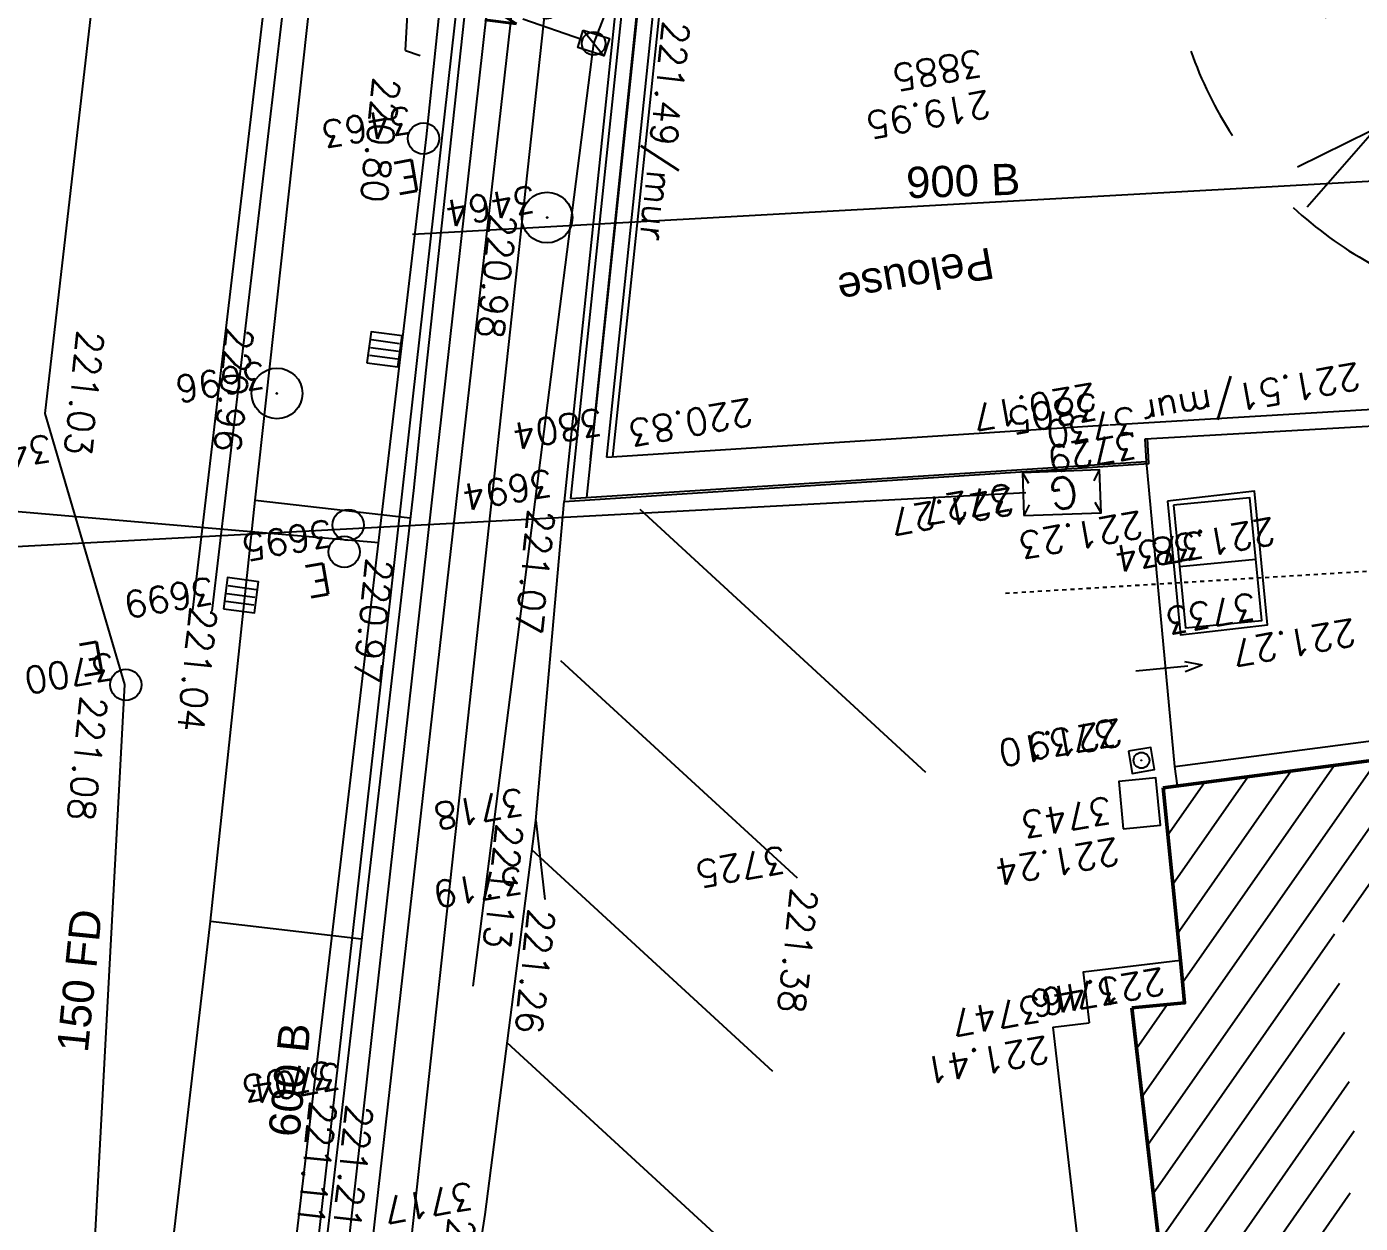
# Model space of a CAD drawing. Extents: x 0 to 613264, y -387505 to 675.
# Drawn here: x 365708 to 382792, y -343160 to -327828 of the extents above; entities that cross this region are included whole.
import ezdxf
from ezdxf.enums import TextEntityAlignment as Align
from ezdxf.lldxf.tags import DXFTag

# ---------------------------------------------------------------- set-up
doc = ezdxf.new("R2010")
doc.units = 0
doc.linetypes.add('STYLE_01', pattern=[0.41664, 0.20828, -0.20836])
for name, color, linetype in [('AEP_SSL', 252, 'Continuous'), ('DWG_280-140115-P - ALTEA-CANA', 252, 'Continuous'), ('EDF_SSL', 252, 'Texte-Electricite'), ('Fond topo - AFF', 252, 'Continuous'), ('Fond topo - ASS', 252, 'Continuous'), ('Fond topo - BAT_ANN', 252, 'Continuous'), ('Fond topo - BAT_HAC', 252, 'Continuous'), ('Fond topo - CLO_MUR', 252, 'Continuous'), ('Fond topo - EAU', 252, 'Continuous'), ('Fond topo - EAU_TXT', 252, 'Continuous'), ('Fond topo - EDF', 252, 'Continuous'), ('Fond topo - GAZ', 252, 'Continuous'), ('Fond topo - GAZ_TXT', 252, 'Continuous'), ('Fond topo - SIH', 252, 'Continuous'), ('Fond topo - SOL', 252, 'Continuous'), ('Fond topo - VEG', 252, 'Continuous'), ('Fond topo - VEG_TXT', 252, 'Continuous'), ('Fond topo - Z_500', 252, 'Continuous'), ('GAZ_SSL', 252, 'Texte-GAZ'), ('prlm-VRD', 2, 'Continuous'), ('SA - clôture', 252, 'DIVISE2'), ('TELECOM_SSL', 252, 'Texte-Telecom')]:
    doc.layers.add(name, color=color, linetype=linetype)
for name, color, linetype, lineweight in [('Fond topo - BAT', 252, 'Continuous', 50), ('Fond topo - P', 252, 'Continuous', 50), ('Fond topo - VOI', 252, 'Continuous', 25)]:
    doc.layers.add(name, color=color, linetype=linetype, lineweight=lineweight)
for name, color, linetype, plot in [('Fond topo - N', 252, 'Continuous', False), ('Fond topo - NCACHE', 252, 'Continuous', False), ('Fond topo - ZCACHE', 252, 'Continuous', False)]:
    doc.layers.add(name, color=color, linetype=linetype, plot=plot)
doc.styles.add('2000_ARIAL', font='arial.ttf', dxfattribs={"height": 0.400000006})
doc.styles.add('Lignes', font='arial.ttf', dxfattribs={"height": 0.35})
doc.styles.add('LignesA', font='arial.ttf', dxfattribs={"height": 0.349999994})
doc.styles.add('SIMPLEX', font='simplex_.ttf', dxfattribs={"height": 1.25})
doc.styles.add('Tronçons', font='arial.ttf', dxfattribs={"height": 0.25})
tags = doc.linetypes.add('DIVISE2', pattern=[15.874999761581421, 6.349999904632568, -3.174999952316284, 0, -3.174999952316284, 0, -3.174999952316284]).pattern_tags.tags
tags[14:15] = [DXFTag(74, 4), DXFTag(75, 0), DXFTag(340, '0'), DXFTag(46, 0.0), DXFTag(50, 0.0), DXFTag(44, 0.0), DXFTag(45, 0.0)]
tags[12:13] = [DXFTag(74, 4), DXFTag(75, 0), DXFTag(340, '0'), DXFTag(46, 0.0), DXFTag(50, 0.0), DXFTag(44, 0.0), DXFTag(45, 0.0)]
tags[10:11] = [DXFTag(74, 4), DXFTag(75, 0), DXFTag(340, '0'), DXFTag(46, 0.0), DXFTag(50, 0.0), DXFTag(44, 0.0), DXFTag(45, 0.0)]
tags[8:9] = [DXFTag(74, 4), DXFTag(75, 0), DXFTag(340, '0'), DXFTag(46, 0.0), DXFTag(50, 0.0), DXFTag(44, 0.0), DXFTag(45, 0.0)]
tags[6:7] = [DXFTag(74, 4), DXFTag(75, 0), DXFTag(340, '0'), DXFTag(46, 0.0), DXFTag(50, 0.0), DXFTag(44, 0.0), DXFTag(45, 0.0)]
tags[4:5] = [DXFTag(74, 4), DXFTag(75, 0), DXFTag(340, '0'), DXFTag(46, 0.0), DXFTag(50, 0.0), DXFTag(44, 0.0), DXFTag(45, 0.0)]
tags = doc.linetypes.add('L16', pattern=[0.37500001490116125, 0.300000011920929, -0.07500000298023224]).pattern_tags.tags
tags[6:7] = [DXFTag(74, 4), DXFTag(75, 0), DXFTag(340, '0'), DXFTag(46, 0.0), DXFTag(50, 0.0), DXFTag(44, 0.0), DXFTag(45, 0.0)]
tags[4:5] = [DXFTag(74, 4), DXFTag(75, 0), DXFTag(340, '0'), DXFTag(46, 0.0), DXFTag(50, 0.0), DXFTag(44, 0.0), DXFTag(45, 0.0)]
tags = doc.linetypes.add('L8', pattern=[0.22500000894069674, 0.1500000059604645, -0.07500000298023224]).pattern_tags.tags
tags[6:7] = [DXFTag(74, 4), DXFTag(75, 0), DXFTag(340, '0'), DXFTag(46, 0.0), DXFTag(50, 0.0), DXFTag(44, 0.0), DXFTag(45, 0.0)]
tags[4:5] = [DXFTag(74, 4), DXFTag(75, 0), DXFTag(340, '0'), DXFTag(46, 0.0), DXFTag(50, 0.0), DXFTag(44, 0.0), DXFTag(45, 0.0)]
tags = doc.linetypes.add('Texte-BT', pattern='A,5,-0.25,["BT",Lignes,S=1,R=0,X=0,Y=-0.18],-1.25', length=6.5).pattern_tags.tags
tags[15:16] = [DXFTag(74, 4), DXFTag(75, 0), DXFTag(340, '0'), DXFTag(46, 0.0), DXFTag(50, 0.0), DXFTag(44, 0.0), DXFTag(45, 0.0)]
tags[4:5] = [DXFTag(74, 4), DXFTag(75, 0), DXFTag(340, '0'), DXFTag(46, 0.0), DXFTag(50, 0.0), DXFTag(44, 0.0), DXFTag(45, 0.0)]
tags = doc.linetypes.add('Texte-Electricite', pattern='A,5,-0.25,["ELEC",Lignes,S=1,R=0,X=0,Y=-0.18],-1.25', length=6.5).pattern_tags.tags
tags[15:16] = [DXFTag(74, 4), DXFTag(75, 0), DXFTag(340, '0'), DXFTag(46, 0.0), DXFTag(50, 0.0), DXFTag(44, 0.0), DXFTag(45, 0.0)]
tags[4:5] = [DXFTag(74, 4), DXFTag(75, 0), DXFTag(340, '0'), DXFTag(46, 0.0), DXFTag(50, 0.0), DXFTag(44, 0.0), DXFTag(45, 0.0)]
tags = doc.linetypes.add('Texte-GAZ', pattern='A,5,-0.25,["GAZ",Lignes,S=1,R=0,X=0,Y=-0.18],-1.25', length=6.5).pattern_tags.tags
tags[15:16] = [DXFTag(74, 4), DXFTag(75, 0), DXFTag(340, '0'), DXFTag(46, 0.0), DXFTag(50, 0.0), DXFTag(44, 0.0), DXFTag(45, 0.0)]
tags[4:5] = [DXFTag(74, 4), DXFTag(75, 0), DXFTag(340, '0'), DXFTag(46, 0.0), DXFTag(50, 0.0), DXFTag(44, 0.0), DXFTag(45, 0.0)]
tags = doc.linetypes.add('Texte-HT', pattern='A,5,-0.25,["HT",Lignes,S=1,R=0,X=0,Y=-0.18],-1.25', length=6.5).pattern_tags.tags
tags[15:16] = [DXFTag(74, 4), DXFTag(75, 0), DXFTag(340, '0'), DXFTag(46, 0.0), DXFTag(50, 0.0), DXFTag(44, 0.0), DXFTag(45, 0.0)]
tags[4:5] = [DXFTag(74, 4), DXFTag(75, 0), DXFTag(340, '0'), DXFTag(46, 0.0), DXFTag(50, 0.0), DXFTag(44, 0.0), DXFTag(45, 0.0)]
tags = doc.linetypes.add('Texte-MT', pattern='A,5,-0.25,["MT",Lignes,S=1,R=0,X=0,Y=-0.18],-1.25', length=6.5).pattern_tags.tags
tags[15:16] = [DXFTag(74, 4), DXFTag(75, 0), DXFTag(340, '0'), DXFTag(46, 0.0), DXFTag(50, 0.0), DXFTag(44, 0.0), DXFTag(45, 0.0)]
tags[4:5] = [DXFTag(74, 4), DXFTag(75, 0), DXFTag(340, '0'), DXFTag(46, 0.0), DXFTag(50, 0.0), DXFTag(44, 0.0), DXFTag(45, 0.0)]
tags = doc.linetypes.add('Texte-Telecom', pattern='A,5,-0.25,["TEL",Lignes,S=1,R=0,X=0,Y=-0.18],-1.25', length=6.5).pattern_tags.tags
tags[15:16] = [DXFTag(74, 4), DXFTag(75, 0), DXFTag(340, '0'), DXFTag(46, 0.0), DXFTag(50, 0.0), DXFTag(44, 0.0), DXFTag(45, 0.0)]
tags[4:5] = [DXFTag(74, 4), DXFTag(75, 0), DXFTag(340, '0'), DXFTag(46, 0.0), DXFTag(50, 0.0), DXFTag(44, 0.0), DXFTag(45, 0.0)]
tags = doc.linetypes.add('Texte-TelecomA', pattern='A,5,-0.25,["TEL",LignesA,S=1,R=0,X=0,Y=-0.18],-1.25', length=6.5).pattern_tags.tags
tags[15:16] = [DXFTag(74, 4), DXFTag(75, 0), DXFTag(340, '0'), DXFTag(46, 0.0), DXFTag(50, 0.0), DXFTag(44, 0.0), DXFTag(45, 0.0)]
tags[4:5] = [DXFTag(74, 4), DXFTag(75, 0), DXFTag(340, '0'), DXFTag(46, 0.0), DXFTag(50, 0.0), DXFTag(44, 0.0), DXFTag(45, 0.0)]

# ---------------------------------------------------------------- blocks, each defined once
blk = doc.blocks.new('AFF05')
at = {"ltscale": 2}
for radius in [0.5, 0.01]:
    blk.add_circle((0, 0), radius, dxfattribs=at)
blk = doc.blocks.new('AFF09')
at = {"ltscale": 2}
blk.add_line((0, -0.5), (0, 0.5), dxfattribs=at)
at = {"ltscale": 2, "flags": 128}
blk.add_lwpolyline([(-0.5, -0.5), (0.5, -0.5), (0.5, 0.5), (-0.5, 0.5)], close=True, dxfattribs=at)
blk = doc.blocks.new('ASS07')
at = {"ltscale": 2}
for p, q in [((-0.25, -0.45), (-0.25, 0.4500000000000001)), ((0, -0.45), (0, 0.4500000000000001)), ((0.25, -0.45), (0.25, 0.4500000000000001))]:
    blk.add_line(p, q, dxfattribs=at)
at = {"ltscale": 2, "flags": 128}
blk.add_lwpolyline([(0.5, -0.5), (0.5, 0.5), (-0.5, 0.5), (-0.5, -0.5)], close=True, dxfattribs=at)
blk = doc.blocks.new('ASS02')
at = {"ltscale": 2, "flags": 128}
blk.add_lwpolyline([(0.499143, -0.5), (0.499143, 0.4991430000000001), (-0.5000000000000001, 0.4991430000000001), (-0.5000000000000001, -0.5)], close=True, dxfattribs=at)
blk = doc.blocks.new('ASS01')
at = {"ltscale": 2, "flags": 128}
blk.add_lwpolyline([(0.499143, -0.5), (0.499143, 0.4991430000000001), (-0.5000000000000001, 0.4991430000000001), (-0.5000000000000001, -0.5)], close=True, dxfattribs=at)
at = {"ltscale": 2}
for radius in [0.35, 0.01]:
    blk.add_circle((0, 0), radius, dxfattribs=at)
blk = doc.blocks.new('ESC01')
at = {"ltscale": 2}
for p, q in [((1.338104, 0), (0, 0)), ((1.257547, 0.126415), (1.7, 0)), ((1.257547, -0.126415), (1.7, 0))]:
    blk.add_line(p, q, dxfattribs=at)
blk = doc.blocks.new('EAU03')
at = {"ltscale": 2}
blk.add_circle((0, 0), 0.2, dxfattribs=at)
blk = doc.blocks.new('EAU99')
at = {"style": 'SIMPLEX'}
blk.add_text('E', height=0.4, dxfattribs=at).set_placement((0, 0), align=Align.MIDDLE_CENTER)
blk = doc.blocks.new('EDF10')
at = {"ltscale": 2, "flags": 128}
blk.add_lwpolyline([(-0.5, -0.5), (-0.5, 0.5), (0.5, 0.5), (0.5, -0.5)], close=True, dxfattribs=at)
blk.add_lwpolyline([(-0.5, -0.5), (0.5, 0.5)], dxfattribs=at)
blk = doc.blocks.new('EDF02')
at = {"ltscale": 2}
for p, q in [((0.875, 2.75), (0.875, 2.95)), ((-0.875, 2.25), (0.875, 2.75)), ((0, 1.535431), (0, 2.5)), ((-0.875, 2.25), (-0.875, 2.05)), ((0.978086, 1.392164), (0.895804, 1.204402)), ((1.271914, 1.392164), (1.354196, 1.204402)), ((1.125, 1.349688), (1.125, 1.178214)), ((0, 0.15), (0, 0.9586370000000001))]:
    blk.add_line(p, q, dxfattribs=at)
for centre, radius in [((1.125, 1.625), 0.2), ((0, 0), 0.15)]:
    blk.add_circle(centre, radius, dxfattribs=at)
blk.add_arc((0.557686, 1.79611), 0.574625, 2.870977029506814, 166.0535219962534, dxfattribs=at)
at = {"style": 'SIMPLEX'}
blk.add_text('W', height=0.4, dxfattribs=at).set_placement((0, 1.217323), align=Align.MIDDLE_CENTER)
blk = doc.blocks.new('GAZ06')
at = {"ltscale": 2}
for p, q in [((-0.5, 0.5), (-0.426635, 0.255449)), ((0.4266350000000001, 0.255449), (0.5, 0.5))]:
    blk.add_line(p, q, dxfattribs=at)
at = {"ltscale": 2, "flags": 128}
blk.add_lwpolyline([(-0.5, -0.5), (0.5, -0.5), (0.5, 0.5), (-0.5, 0.5)], close=True, dxfattribs=at)
for points in [[(-0.426635, -0.255449), (-0.5, -0.5)], [(0.5, -0.5), (0.4266350000000001, -0.255449)]]:
    blk.add_lwpolyline(points, dxfattribs=at)
blk = doc.blocks.new('GAZ99')
at = {"style": 'SIMPLEX'}
blk.add_text('G', height=0.4, dxfattribs=at).set_placement((0, 0), align=Align.MIDDLE_CENTER)
blk = doc.blocks.new('PTOPO')
at = {"layer": 'Fond topo - NCACHE', "style": 'SIMPLEX'}
blk.add_attdef('MAT', text='', height=0.34, dxfattribs=at).set_placement((0.09999999986030161, -0.09999999962747097), align=Align.TOP_LEFT)
at = {"layer": 'Fond topo - ZCACHE', "style": 'SIMPLEX'}
blk.add_attdef('ALT', (0.09999999986030161, 0.09999999962747097), '', height=0.34, dxfattribs=at)
blk = doc.blocks.new('VEG12')
at = {"ltscale": 2}
for p, q in [((0.01815258799999997, 0.057406781), (0.100441039, 0.47293725)), ((0.05749608, 0.253444298), (0.145517598, 0.414706841)), ((0.037902722, 0.15845596), (-0.06593155700000003, 0.344147082)), ((-0.158788295, 0.086017079), (-0.245985314, 0.284587218)), ((0.04981112299999996, 0.033821695), (0.391570728, 0.285894318)), ((0.143890955, 0.107467204), (0.230033352, 0.253971609)), ((0.2917471699999999, 0.208620217), (0.392372872, 0.233301274)), ((-0.05229389700000003, 0.02983962500000001), (-0.383643778, 0.204631851)), ((-0.25001839, 0.135126714), (-0.3755999820000001, 0.091127132)), ((0.122915307, -0.02992704099999999), (0.317230371, 0.05540147100000001)), ((-0.05265807700000003, -0.029192154), (-0.412380265, -0.256628677)), ((0.057557527, -0.01766878999999999), (0.411943876, -0.08413611500000001)), ((-0.09359106700000003, -0.049762263), (-0.2956446150000001, -0.04653133200000001)), ((0.184132294, -0.04763066399999999), (0.323120213, -0.192805613)), ((0.01825986499999999, -0.057372749), (0.107637982, -0.4128258760000001)), ((0.02259491799999996, -0.07955337300000001), (0.001649748999999978, -0.36183712)), ((-0.151821475, -0.09483882200000002), (-0.2999525240000001, -0.315936062)), ((0.05371548199999998, -0.188497704), (0.197263789, -0.356749422))]:
    blk.add_line(p, q, dxfattribs=at)
for start, end in [(90, 103.8461539085843), (62.30769199853572, 76.15384597947835), (117.6923078993823, 131.5384619204946), (34.61538499867542, 48.46153799321151), (145.3846149358338, 159.2307690506909), (6.923076979206323, 20.76923090842763), (173.0769230068974, 186.9230769931026), (339.2307689837768, 353.0769230207937), (200.7692310571047, 214.6153850641662), (311.5384620067885, 325.3846150013246), (228.4615380795054, 242.3076921006177), (283.8461540205217, 297.6923080014643), (256.1538460914157, 270)]:
    blk.add_arc((0, 0), 0.496982058, start, end, dxfattribs=at)
blk = doc.blocks.new('A$C1F970F0F')
at = {"layer": 'Fond topo - BAT_HAC'}
h = blk.add_hatch(dxfattribs=at)
h.set_pattern_fill('ANSI31*128', color=256, scale=12.9999995, angle=-10.72360141139323, style=0, pattern_type=2)
h.set_pattern_definition([(235.0656205306617, (9737.541003631788, 14762.77745620973), (33.8375912645085, -23.63562800874848), [])])
h.paths.add_polyline_path([(-9472.830552336014, -1416.693010914249), (-9413.050615178414, -1308.462736855872), (-9417.122214459925, -1266.080576601533), (-9394.061640253069, -1145.08963136222), (-9374.191324294674, -1108.050586782226), (-9377.24777620124, -1084.008092123084), (-9327.590603340177, -1078.273383976511), (-9338.927261780023, -988.9962069085711), (-9388.59713510396, -994.7323816483099), (-9396.615159474659, -931.6614342720673), (-9303.126644476968, -920.8648197675795), (-9273.324720643988, -917.423114950047), (-9293.636175435424, -741.5450412619191), (-9323.438099268402, -744.9867460794517), (-9324.355887260786, -737.0395663070551), (-9429.133637630739, -703.1006444035661), (-9449.87671785369, -523.4851004599152), (-9400.67785523226, -517.8033208643014), (-9411.728787888782, -418.5502258831464), (-9461.333645823906, -424.2788922062227), (-9512.193999288342, 16.12387955005079), (-9444.490329827086, 22.46560856979272), (-9449.871063676119, 76.66941166590118), (-9471.844508514027, 298.0229140176973), (-8596.006476191162, 412.773518210973), (-8586.12817186989, 313.2626187284022), (-8573.13101327912, 214.061347883199), (-8744.84026201141, 191.5643342784958), (-9253.675608908787, 124.8977115842836), (-9250.849264845807, 96.42602009701045), (-9225.60200714237, -157.9068309170193), (-9235.17924725874, -196.8319418403869), (-9198.174053973024, -529.1912193315031), (-9117.901382084381, -519.9208499579886), (-9051.700528724823, -1093.157908180631), (-9123.048218848415, -1101.397567383828), (-9103.702508438131, -1253.746728501871), (-9213.589846150739, -1266.437177151507), (-9215.3034381015, -1275.427807855803), (-9208.04659982492, -1350.965812144311), (-9297.760658353376, -1513.391160889185)])
at = {"layer": 'AEP_SSL', "elevation": 9.999999999999998e-08, "flags": 128}
for points in [[(-10433.29054570051, 1007.521123136882), (-5859.387270895076, 1261.049070015804), (-4528.821963781957, 1510.366913031162), (-2554.95676399837, 1447.318525268213), (-2009.46431272992, 953.3121996921549), (-1974.130445357614, -2549.104167440536)], [(-10890.74857185789, -1224.760862853816), (-10802.09611995317, 430.2658306405381), (-10904.16332510025, 777.6641262063904), (-10402.83147126929, 5134.106118592457), (-10036.66479298592, 5902.868761967315), (-10049.68391520843, 6838.570574451072), (-10065.1597306631, 7383.378608273808), (-10119.59056914622, 7625.38915392026)], [(-10285.65428836908, 7577.958376138187), (-10074.18908105851, 5272.97393676226), (-10086.00465197501, 5088.841652962764), (-10106.76420497982, 4097.537765880691), (-10416.1778190259, 1132.335618064984), (-10702.83600579901, -1297.228718365281)], [(-10476.74160896393, 611.8111374162718), (-10983.42641812665, 655.3484020200283), (-11221.47508402453, -1311.74702675551)]]:
    blk.add_lwpolyline(points, dxfattribs=at)
at = {"layer": 'DWG_280-140115-P - ALTEA-CANA', "linetype": 'STYLE_01', "ltscale": 25, "elevation": 9.999999999999998e-08, "flags": 128}
blk.add_lwpolyline([(-9673.87920769039, 547.4045807760062), (-8489.46299064909, 619.8780719410371), (-7395.034456358277, 689.6887399270122), (-5805.537920124003, 761.5473012506997), (-4489.222071164417, 1008.209530531864), (-2734.626624463294, 952.1066275867419)], dxfattribs=at)
at = {"layer": 'EDF_SSL', "linetype": 'Texte-BT', "elevation": 9.999999999999998e-08, "flags": 128}
for points in [[(-10355.65903211059, 43.80952892260893), (-10201.4030772041, 1251.685514822027), (-8720.280241838846, 5090.654580446419), (-8647.88838211094, 5140.669551381001), (-5813.541010319846, 5655.541528388557), (-5754.775129047494, 5632.363405789478), (-5714.151306698284, 5669.525972244278), (-2796.400100172239, 6190.043639552574), (-2733.176347276875, 6173.938624268192), (-2724.610103663505, 6234.621653891018), (-576.9868819294611, 8573.42365167172), (-522.7757441125186, 8575.296708000737), (1439.543237064798, 9649.961943709872), (1486.297190266059, 9780.607536286585), (3247.574149104787, 10693.56387743918), (3311.706751861017, 10686.95005152967), (3338.557006230488, 10734.01793882097), (5093.795445683761, 11622.80777854973), (5197.512327865115, 11601.77622754824)], [(-10644.79365094888, -1090.28663271128), (-9910.571011933853, 5451.603413773146), (-9786.96850880258, 5988.90739827378), (-9732.565814462188, 6658.905773090244)]]:
    blk.add_lwpolyline(points, dxfattribs=at)
at = {"layer": 'EDF_SSL', "linetype": 'Texte-MT', "elevation": 9.999999999999998e-08, "flags": 128}
blk.add_lwpolyline([(-10605.24755893916, -1087.243444949462), (-9871.024919901258, 5454.646601530631), (-9813.117681349795, 5614.486484857796), (-9256.616976485166, 5923.473242253717), (-8799.13613630993, 5646.609576042702), (-8267.576586649942, 5593.500203318741), (-5762.0770564726, 6081.872554389967), (-4183.597292868954, 6396.686264550111), (-3538.986020602817, 6692.687627343169), (-2824.138039855754, 6428.356494820026), (-615.9396546429546, 6802.884084155441), (-262.5046420332196, 8461.235250973023), (-193.4502564723132, 8712.902150223255), (139.2306060843939, 8893.662518143177), (555.9703724045021, 9251.5491897469), (1680.577767184984, 9828.549923444656)], dxfattribs=at)
at = {"layer": 'EDF_SSL', "linetype": 'Texte-HT', "elevation": 9.999999999999998e-08, "flags": 128}
for points in [[(-10577.04536111718, -1098.034420029048), (-9834.258821749216, 5453.047902402947), (-9748.688604488376, 6070.67252159462), (-10923.67240823107, 6169.400225927384), (-11679.53318993422, 5854.966491101486)], [(-10714.85930890226, 525.4986651517008), (-10333.30157811645, 3756.620957415445), (-10245.67778292128, 5601.146318867764), (-10249.48444290878, 6014.862443235386), (-10751.52188214963, 5999.03961725202), (-10982.60499464801, 5985.134866669963), (-11619.23992633356, 5715.339005536964)], [(-10690.01391815986, 524.2913369805449), (-10304.48232147377, 3793.654933950758), (-10238.92568855808, 4986.489752335086), (-8369.911624552822, 5276.099588330418)]]:
    blk.add_lwpolyline(points, dxfattribs=at)
at = {"layer": 'Fond topo - BAT', "ltscale": 2, "flags": 128}
for points in [[(-9471.844508514027, 298.0229140176973), (-8596.006476191162, 412.773518210973), (-8586.128171961396, 313.2626187457315)], [(-9471.844508514027, 298.0229140176973), (-9449.871063676119, 76.66941166590118)], [(-9512.193999288342, 16.12387955005079), (-9444.490329827086, 22.46560856979272), (-9449.871063676119, 76.66941166590118)], [(-9512.193999288342, 16.12387955005079), (-9461.333645915412, -424.2788921888935)]]:
    blk.add_lwpolyline(points, dxfattribs=at)
at = {"layer": 'Fond topo - BAT_ANN', "ltscale": 2, "flags": 128}
blk.add_lwpolyline([(-9456.757686395202, 325.4825369373848), (-9493.198422749354, 716.3490972793275)], dxfattribs=at)
at = {"layer": 'Fond topo - CLO_MUR', "ltscale": 2, "flags": 128}
for points in [[(-10058.34970404716, 1828.315595845579), (-10118.43943745575, 1281.806660679667), (-10177.08002521974, 722.2085165677504)], [(-10115.3256386578, 1822.277541053777), (-10174.11958694443, 1287.785068463562), (-10239.37449883377, 665.0674431318116)], [(-9540.214163215513, 763.0404057829852), (-8923.980157431071, 799.8979784682239)], [(-9494.791639838102, 745.2650190858097), (-8923.938611604835, 777.6759679641826)], [(-10185.17873586638, 721.6845538725668), (-9541.686789859163, 763.3165770638575)], [(-10239.37449883377, 665.0674431318116), (-9490.03949279168, 713.5471988333179), (-9491.79618323605, 745.4300634869924)], [(-9453.4753006554, 300.4296121710788), (-9456.757686395202, 325.4825369373848), (-8598.770705258203, 437.8943309323624)]]:
    blk.add_lwpolyline(points, dxfattribs=at)
at = {"layer": 'Fond topo - CLO_MUR', "linetype": 'L8', "ltscale": 2, "flags": 128}
for points in [[(-10107.31631096965, 1821.734212227068), (-10166.16527988699, 1286.931010143359), (-10230.95860906863, 668.6181982245371)], [(-10066.55876789302, 1826.852670207216), (-10126.39374443901, 1282.660718891035), (-10185.17873586638, 721.6845538725668)], [(-10230.95860906863, 668.6181982245371), (-9493.19842284086, 716.3490972966565), (-9494.791639838102, 745.2650190858097)]]:
    blk.add_lwpolyline(points, dxfattribs=at)
at = {"layer": 'Fond topo - CLO_MUR', "linetype": 'L16', "ltscale": 2, "flags": 128}
blk.add_lwpolyline([(-10087.08479150597, 1823.194756249811), (-10143.13792681314, 1313.39819797861), (-10210.56651564319, 669.9375063543907)], dxfattribs=at)
at = {"layer": 'Fond topo - SIH', "linetype": 'L16', "ltscale": 2, "flags": 128}
for points in [[(-10812.9530881933, -881.9849717879476), (-10753.45308821376, -395.5188872637), (-10692.38365957889, 127.0662461121985), (-10634.81755668228, 666.8112235863045), (-10468.93974774428, 2177.117043110757), (-10411.09285767151, 2722.910771763668), (-10229.58508489205, 2791.069823887619)], [(-10634.81755668228, 666.8112235863045), (-10436.27075367534, 643.8228446769469)], [(-10142.37455562409, 655.0269876816126), (-9776.509907627515, 318.250672009661)], [(-9940.352079843513, 182.2831017519491), (-10243.42839240964, 460.9640423789153)], [(-9971.678882621238, -65.25858780110252), (-10280.51689539428, 218.7202791225882)], [(-10692.38365957889, 127.0662461121985), (-10498.69895960273, 104.6408169682829)], [(-10004.49102506159, -311.5687297841878), (-10312.15958329697, -28.66518480535274)]]:
    blk.add_lwpolyline(points, dxfattribs=at)
at = {"layer": 'Fond topo - SOL', "linetype": 'L16', "ltscale": 2, "flags": 128}
blk.add_lwpolyline([(-9466.240380517871, 665.3043639851574), (-9449.69820563808, 494.0844951029262), (-9338.18610810466, 506.8445257313658), (-9354.728283013561, 678.0643943347475)], close=True, dxfattribs=at)
for points in [[(-9449.87347807165, 76.69373281809976), (-9574.271590353645, 61.85212882905284), (-9566.777676721531, -3.038106600138235)], [(-9613.059209673007, -8.382975577302659), (-9566.777676721531, -3.038106600138235)], [(-9613.059209673007, -8.382975577302659), (-9539.770731019962, -642.9921948062986)]]:
    blk.add_lwpolyline(points, dxfattribs=at)
at = {"layer": 'Fond topo - VOI', "ltscale": 2, "flags": 128}
for points in [[(-10136.93348508031, 3376.149408335572), (-10149.91816345138, 3239.644698597758), (-10191.17418449524, 2877.211513878518), (-10273.69926690851, 2146.311907679767), (-10327.25196264404, 1655.665394191182), (-10416.34755893883, 833.1822794033644), (-10432.20625372811, 678.9272544958401), (-10521.57649660528, -92.94866414866033), (-10637.77902444522, -1078.95529182071)], [(-10486.52475646689, -1095.674153440971), (-10456.84796386383, -1000.824929856747), (-10402.26754492439, -648.0106155917408), (-10340.2650000653, -248.3959357310061), (-10275.70136900562, 256.368510347887), (-10239.37449883377, 665.0674431318116)], [(-10275.70136900562, 256.368510347887), (-10263.93468114553, 155.0692256504935)]]:
    blk.add_lwpolyline(points, dxfattribs=at)
at = {"layer": 'GAZ_SSL', "linetype": 'Texte-GAZ', "elevation": 9.999999999999998e-08, "flags": 128}
blk.add_lwpolyline([(-9647.851440247874, 676.1578322252237), (-11045.39588849018, 601.4944145692873)], dxfattribs=at)
at = {"layer": 'SA - clôture', "ltscale": 0.119999997317791, "elevation": 9.999999999999998e-08, "flags": 128}
blk.add_lwpolyline([(-10205.45773873175, 718.8944942720675), (-10087.58531753911, 1853.307140313009)], dxfattribs=at)
at = {"layer": 'TELECOM_SSL', "linetype": 'Texte-TelecomA', "elevation": 9.999999999999998e-08, "flags": 128}
blk.add_lwpolyline([(-10511.07947428439, -982.3638402937795), (-9947.544172982321, 4198.354356789803, 0.1059360433901166), (-10040.46465004698, 7647.988936019484)], format="xyb", dxfattribs=at)
at = {"layer": 'Fond topo - AFF', "ltscale": 2, "xscale": 65, "yscale": 65, "zscale": 99.99999999999997, "rotation": 78.40252969303506}
for p in [(-10261.09228761373, 1028.632720947235), (-10607.09700052537, 803.4214512147789)]:
    blk.add_blockref('AFF05', p, dxfattribs=at)
at = {"layer": 'Fond topo - AFF', "linetype": 'L16', "ltscale": 2, "xscale": 158, "yscale": 97.99999999999999, "zscale": 99.99999999999997, "rotation": 275.518426776326}
blk.add_blockref('AFF09', (-9402.047473917743, 586.2824844610063), dxfattribs=at)
at = {"layer": 'Fond topo - ASS', "ltscale": 2, "zscale": 99.99999999999997}
for name, p, xscale, yscale, rotation in [('ASS07', (-10469.37305291164, 859.9120148256018), 40.20774805374808, 40.20774805374808, 262.3898317409841), ('ASS07', (-10653.21112650595, 544.7506499319059), 40.20774805374808, 40.20774805374808, 262.3898317409841), ('ASS01', (-9499.70063235912, 333.2529398422853), 28.93517292433161, 28.93517292433161, 189.4129814701332), ('ASS02', (-9502.035834148921, 278.2411530229535), 61.11978770617068, 47.91, 275.4513346461097)]:
    blk.add_blockref(name, p, dxfattribs=dict(at, xscale=xscale, yscale=yscale, rotation=rotation))
at = {"layer": 'Fond topo - BAT_ANN', "ltscale": 2, "xscale": 49.99999999999999, "yscale": 49.99999999999999, "zscale": 99.99999999999997, "rotation": 5.566137645394726}
blk.add_blockref('ESC01', (-9506.684498194807, 447.3989379439281), dxfattribs=at)
at = {"layer": 'Fond topo - EAU', "ltscale": 2, "xscale": 100, "yscale": 100, "zscale": 100, "rotation": 78.40252969303506}
for p in [(-10419.44410525191, 1130.04489766681), (-10515.81394171769, 634.79320390308), (-10520.90183494662, 600.4024225826947), (-10800.68993358841, 430.0723701490801)]:
    blk.add_blockref('EAU03', p, dxfattribs=at)
at = {"layer": 'Fond topo - EAU_TXT', "linetype": 'L16', "ltscale": 2, "xscale": 99.99999999999999, "yscale": 99.99999999999999, "zscale": 99.99999999999999, "rotation": 190.0656205306816}
blk.add_blockref('EAU99', (-10440.66291028762, 1081.125633249625), dxfattribs=at)
at = {"layer": 'Fond topo - EAU_TXT', "ltscale": 2, "xscale": 99.99999999999999, "yscale": 99.99999999999999, "zscale": 99.99999999999999, "rotation": 190.0656205306816}
for p in [(-10554.21953262281, 564.2964690679712), (-10844.05089713044, 463.7303068004369)]:
    blk.add_blockref('EAU99', p, dxfattribs=at)
at = {"layer": 'Fond topo - EDF', "ltscale": 2}
for name, p, xscale, yscale, zscale, rotation in [('EDF02', (-10201.4030772041, 1251.685514822027), 99.99999999999999, 99.99999999999999, 99.99999999999999, 70.88066089146412), ('EDF10', (-10201.54682167877, 1252.275932111976), 23.4023693889086, 34.99999999999999, 99.99999999999997, 252.2999091714251)]:
    blk.add_blockref(name, p, dxfattribs=dict(at, xscale=xscale, yscale=yscale, zscale=zscale, rotation=rotation))
at = {"layer": 'Fond topo - GAZ', "linetype": 'L16', "ltscale": 2, "xscale": 98.91201936847408, "yscale": 54.99999999999999, "zscale": 99.99999999999997, "rotation": 2.047585059923272}
blk.add_blockref('GAZ06', (-9601.737416633487, 676.0478209410619), dxfattribs=at)
at = {"layer": 'Fond topo - GAZ_TXT', "ltscale": 2, "xscale": 99.99999999999999, "yscale": 99.99999999999999, "zscale": 99.99999999999999, "rotation": 190.0656205306816}
blk.add_blockref('GAZ99', (-9599.321334611384, 675.994080432858), dxfattribs=at)
at = {"layer": 'Fond topo - P', "ltscale": 2}
ref = blk.add_blockref('PTOPO', (-10147.31423917164, 1293.955418530949), dxfattribs=dict(at, xscale=99.99999999999999, yscale=99.99999999999999, zscale=99.99999999999999, rotation=190.0656205306616))
ref.add_attrib('MAT', '3462', dxfattribs={"layer": 'Fond topo - N', "color": 0, "ltscale": 2, "height": 33.99999999999999, "rotation": 190.0656204987762, "style": 'SIMPLEX'}).set_placement((-10158.90808100354, 1302.053741281308), align=Align.TOP_LEFT)
ref.add_attrib('ALT', '221.49/mur', (-10112.32691593695, 1281.840059496092), dxfattribs={"layer": 'Fond topo - Z_500', "color": 0, "ltscale": 2, "height": 33.99999999999999, "rotation": 263.9174353525033, "style": 'SIMPLEX'})
ref = blk.add_blockref('PTOPO', (-9688.215238076642, 1202.785574222774), dxfattribs=dict(at, xscale=99.99999999999994, yscale=99.99999999999994, zscale=99.99999999999994, rotation=190.0656205306617))
ref.add_attrib('MAT', '3885', dxfattribs={"layer": 'Fond topo - N', "color": 0, "ltscale": 2, "height": 33.99999999999999, "rotation": 190.0656204987762, "style": 'SIMPLEX'}).set_placement((-9699.809079885665, 1210.8838969688), align=Align.TOP_LEFT)
ref.add_attrib('ALT', '219.95', (-9696.313560799794, 1191.191732409418), dxfattribs={"layer": 'Fond topo - Z_500', "color": 0, "ltscale": 2, "height": 33.99999999999999, "rotation": 190.0656204987762, "style": 'SIMPLEX'})
ref = blk.add_blockref('PTOPO', (-10419.44410525191, 1130.04489766681), dxfattribs=dict(at, xscale=99.99999999999994, yscale=99.99999999999994, zscale=99.99999999999994, rotation=190.0656205306617))
ref.add_attrib('MAT', '3463', dxfattribs={"layer": 'Fond topo - N', "color": 0, "ltscale": 2, "height": 33.99999999999999, "rotation": 190.0656204987762, "style": 'SIMPLEX'}).set_placement((-10431.03794713579, 1138.143220142651), align=Align.TOP_LEFT)
ref.add_attrib('ALT', '220.80', (-10483.1996385591, 1209.396814604205), dxfattribs={"layer": 'Fond topo - Z_500', "color": 0, "ltscale": 2, "height": 33.99999999999999, "rotation": 263.9174353525033, "style": 'SIMPLEX'})
ref = blk.add_blockref('PTOPO', (-10261.09228761373, 1028.632720947235), dxfattribs=dict(at, xscale=99.99999999999994, yscale=99.99999999999994, zscale=99.99999999999994, rotation=190.0656205306617))
ref.add_attrib('MAT', '3464', dxfattribs={"layer": 'Fond topo - N', "color": 0, "ltscale": 2, "height": 33.99999999999999, "rotation": 190.0656204987762, "style": 'SIMPLEX'}).set_placement((-10272.68612944563, 1036.731043697594), align=Align.TOP_LEFT)
ref.add_attrib('ALT', '220.98', (-10333.95191466586, 1035.035486028989), dxfattribs={"layer": 'Fond topo - Z_500', "color": 0, "ltscale": 2, "height": 33.99999999999999, "rotation": 263.9174353525033, "style": 'SIMPLEX'})
ref = blk.add_blockref('PTOPO', (-10880.90959953595, 709.5354302975327), dxfattribs=dict(at, xscale=99.99999999999994, yscale=99.99999999999994, zscale=99.99999999999994, rotation=190.0656205306617))
ref.add_attrib('MAT', '3469', dxfattribs={"layer": 'Fond topo - N', "color": 0, "ltscale": 2, "height": 33.99999999999999, "rotation": 190.0656204987762, "style": 'SIMPLEX'}).set_placement((-10892.50344141983, 717.6337527733742), align=Align.TOP_LEFT)
ref.add_attrib('ALT', '221.03', (-10862.53465690993, 885.2635377908696), dxfattribs={"layer": 'Fond topo - Z_500', "color": 0, "ltscale": 2, "height": 33.99999999999999, "rotation": 263.9174353525033, "style": 'SIMPLEX'})
ref = blk.add_blockref('PTOPO', (-10607.09700052537, 803.4214512147789), dxfattribs=dict(at, xscale=99.99999999999994, yscale=99.99999999999994, zscale=99.99999999999994, rotation=190.0656205306617))
ref.add_attrib('MAT', '3696', dxfattribs={"layer": 'Fond topo - N', "color": 0, "ltscale": 2, "height": 33.99999999999999, "rotation": 190.0656204987762, "style": 'SIMPLEX'}).set_placement((-10618.69084235727, 811.5197739651378), align=Align.TOP_LEFT)
ref.add_attrib('ALT', '220.96', (-10671.19557268342, 889.6749477123678), dxfattribs={"layer": 'Fond topo - Z_500', "color": 0, "ltscale": 2, "height": 33.99999999999999, "rotation": 263.9174353525033, "style": 'SIMPLEX'})
ref = blk.add_blockref('PTOPO', (-9491.79618323605, 745.4300634869924), dxfattribs=dict(at, xscale=99.99999999999999, yscale=99.99999999999999, zscale=99.99999999999999, rotation=190.0656205306616))
ref.add_attrib('MAT', '3730', dxfattribs={"layer": 'Fond topo - N', "color": 0, "ltscale": 2, "height": 33.99999999999999, "rotation": 190.0656204987762, "style": 'SIMPLEX'}).set_placement((-9503.39002506795, 753.5283862373514), align=Align.TOP_LEFT)
ref.add_attrib('ALT', '221.51/mur', (-9222.440999286879, 842.7000236969269), dxfattribs={"layer": 'Fond topo - Z_500', "color": 0, "ltscale": 2, "height": 33.99999999999999, "rotation": 190.0656204987762, "style": 'SIMPLEX'})
ref = blk.add_blockref('PTOPO', (-9540.214163215513, 763.0404057829852), dxfattribs=dict(at, xscale=99.99999999999994, yscale=99.99999999999994, zscale=99.99999999999994, rotation=190.0656205306617))
ref.add_attrib('MAT', '3805', dxfattribs={"layer": 'Fond topo - N', "color": 0, "ltscale": 2, "height": 33.99999999999999, "rotation": 190.0656204987762, "style": 'SIMPLEX'}).set_placement((-9551.808005047413, 771.1387285333441), align=Align.TOP_LEFT)
ref.add_attrib('ALT', '220.17', (-9560.44696099935, 816.4773323937846), dxfattribs={"layer": 'Fond topo - Z_500', "color": 0, "ltscale": 2, "height": 33.99999999999999, "rotation": 190.0656204987762, "style": 'SIMPLEX'})
ref = blk.add_blockref('PTOPO', (-10175.02978740601, 743.2676045725041), dxfattribs=dict(at, xscale=99.99999999999994, yscale=99.99999999999994, zscale=99.99999999999994, rotation=190.0656205306617))
ref.add_attrib('MAT', '3804', dxfattribs={"layer": 'Fond topo - N', "color": 0, "ltscale": 2, "height": 33.99999999999999, "rotation": 190.0656204987762, "style": 'SIMPLEX'}).set_placement((-10186.62362932942, 751.3659273401922), align=Align.TOP_LEFT)
ref.add_attrib('ALT', '220.83', (-10000.64512403458, 796.8368617790481), dxfattribs={"layer": 'Fond topo - Z_500', "color": 0, "ltscale": 2, "height": 33.99999999999999, "rotation": 190.0656204987762, "style": 'SIMPLEX'})
ref = blk.add_blockref('PTOPO', (-9490.03949279168, 713.5471988333179), dxfattribs=dict(at, xscale=99.99999999999994, yscale=99.99999999999994, zscale=99.99999999999994, rotation=190.0656205306617))
ref.add_attrib('MAT', '3729', dxfattribs={"layer": 'Fond topo - N', "color": 0, "ltscale": 2, "height": 33.99999999999999, "rotation": 190.0656204987762, "style": 'SIMPLEX'}).set_placement((-9501.633334600705, 721.6455215793444), align=Align.TOP_LEFT)
ref.add_attrib('ALT', '221.23', (-9500.965938904359, 652.6315338814804), dxfattribs={"layer": 'Fond topo - Z_500', "color": 0, "ltscale": 2, "height": 33.99999999999999, "rotation": 190.0656204987762, "style": 'SIMPLEX'})
ref = blk.add_blockref('PTOPO', (-10239.37449883377, 665.0674431318116), dxfattribs=dict(at, xscale=99.99999999999994, yscale=99.99999999999994, zscale=99.99999999999994, rotation=190.0656205306617))
ref.add_attrib('MAT', '3694', dxfattribs={"layer": 'Fond topo - N', "color": 0, "ltscale": 2, "height": 33.99999999999999, "rotation": 190.0656204987762, "style": 'SIMPLEX'}).set_placement((-10250.96834066567, 673.1657658821705), align=Align.TOP_LEFT)
ref.add_attrib('ALT', '221.07', (-10285.21390588791, 655.9960582038234), dxfattribs={"layer": 'Fond topo - Z_500', "color": 0, "ltscale": 2, "height": 33.99999999999999, "rotation": 263.9174353525033, "style": 'SIMPLEX'})
ref = blk.add_blockref('PTOPO', (-9650.179287461453, 646.7983417082705), dxfattribs=dict(at, xscale=99.99999999999994, yscale=99.99999999999994, zscale=99.99999999999994, rotation=190.0656205306617))
ref.add_attrib('MAT', '3727', dxfattribs={"layer": 'Fond topo - N', "color": 0, "ltscale": 2, "height": 33.99999999999999, "rotation": 190.0656204987762, "style": 'SIMPLEX'}).set_placement((-9661.77312931068, 654.8966643671238), align=Align.TOP_LEFT)
ref.add_attrib('ALT', '221.27', (-9665.882591209216, 682.6082954156668), dxfattribs={"layer": 'Fond topo - Z_500', "color": 0, "ltscale": 2, "height": 33.99999999999999, "rotation": 190.0656204987762, "style": 'SIMPLEX'})
ref = blk.add_blockref('PTOPO', (-10521.55704054226, 600.6138294947066), dxfattribs=dict(at, xscale=99.99999999999994, yscale=99.99999999999994, zscale=99.99999999999994, rotation=190.0656205306617))
ref.add_attrib('MAT', '3695', dxfattribs={"layer": 'Fond topo - N', "color": 0, "ltscale": 2, "height": 33.99999999999999, "rotation": 190.0656204987762, "style": 'SIMPLEX'}).set_placement((-10533.15088237416, 608.7121522450657), align=Align.TOP_LEFT)
ref.add_attrib('ALT', '220.97', (-10492.25566371029, 593.5434502005526), dxfattribs={"layer": 'Fond topo - Z_500', "color": 0, "ltscale": 2, "height": 33.99999999999999, "rotation": 263.9174353525033, "style": 'SIMPLEX'})
ref = blk.add_blockref('PTOPO', (-9403.632539110191, 586.1910207699079), dxfattribs=dict(at, xscale=99.99999999999994, yscale=99.99999999999994, zscale=99.99999999999994, rotation=190.0656205306617))
ref.add_attrib('MAT', '3734', dxfattribs={"layer": 'Fond topo - N', "color": 0, "ltscale": 2, "height": 33.99999999999999, "rotation": 190.0656204987762, "style": 'SIMPLEX'}).set_placement((-9415.226380919215, 594.2893435159344), align=Align.TOP_LEFT)
ref.add_attrib('ALT', '221.38', (-9331.548607209093, 644.255927167226), dxfattribs={"layer": 'Fond topo - Z_500', "color": 0, "ltscale": 2, "height": 33.99999999999999, "rotation": 190.0656204987762, "style": 'SIMPLEX'})
ref = blk.add_blockref('PTOPO', (-10673.15105709909, 526.9425562997626), dxfattribs=dict(at, xscale=99.99999999999994, yscale=99.99999999999994, zscale=99.99999999999994, rotation=190.0656205306617))
ref.add_attrib('MAT', '3699', dxfattribs={"layer": 'Fond topo - N', "color": 0, "ltscale": 2, "height": 33.99999999999999, "rotation": 190.0656204987762, "style": 'SIMPLEX'}).set_placement((-10684.74489893099, 535.0408790501215), align=Align.TOP_LEFT)
ref.add_attrib('ALT', '221.04', (-10717.92385728605, 531.2460341069584), dxfattribs={"layer": 'Fond topo - Z_500', "color": 0, "ltscale": 2, "height": 33.99999999999999, "rotation": 263.9174353525033, "style": 'SIMPLEX'})
ref = blk.add_blockref('PTOPO', (-9338.18610810466, 506.8445257313658), dxfattribs=dict(at, xscale=99.99999999999994, yscale=99.99999999999994, zscale=99.99999999999994, rotation=190.0656205306617))
ref.add_attrib('MAT', '3733', dxfattribs={"layer": 'Fond topo - N', "color": 0, "ltscale": 2, "height": 33.99999999999999, "rotation": 190.0656204987762, "style": 'SIMPLEX'}).set_placement((-9349.77994998855, 514.9428482072076), align=Align.TOP_LEFT)
ref.add_attrib('ALT', '221.27', (-9228.212210441237, 514.6079232040661), dxfattribs={"layer": 'Fond topo - Z_500', "color": 0, "ltscale": 2, "height": 33.99999999999999, "rotation": 190.0656204987762, "style": 'SIMPLEX'})
ref = blk.add_blockref('PTOPO', (-10800.68993358841, 430.0723701490801), dxfattribs=dict(at, xscale=99.99999999999994, yscale=99.99999999999994, zscale=99.99999999999994, rotation=190.0656205306617))
ref.add_attrib('MAT', '3700', dxfattribs={"layer": 'Fond topo - N', "color": 0, "ltscale": 2, "height": 33.99999999999999, "rotation": 190.0656204987762, "style": 'SIMPLEX'}).set_placement((-10812.28377542031, 438.170692899439), align=Align.TOP_LEFT)
ref.add_attrib('ALT', '221.08', (-10858.382954297, 417.0394723009324), dxfattribs={"layer": 'Fond topo - Z_500', "color": 0, "ltscale": 2, "height": 33.99999999999999, "rotation": 263.9174353525033, "style": 'SIMPLEX'})
ref = blk.add_blockref('PTOPO', (-9516.339581021646, 345.159556014303), dxfattribs=dict(at, xscale=99.99999999999994, yscale=99.99999999999994, zscale=99.99999999999994, rotation=190.0656205306617))
ref.add_attrib('MAT', '3739', dxfattribs={"layer": 'Fond topo - N', "color": 0, "ltscale": 2, "height": 33.99999999999999, "rotation": 190.0656204987762, "style": 'SIMPLEX'}).set_placement((-9527.933422853546, 353.2578787646619), align=Align.TOP_LEFT)
ref.add_attrib('ALT', '221.10', (-9527.327254866108, 386.2184935405332), dxfattribs={"layer": 'Fond topo - Z_500', "color": 0, "ltscale": 2, "height": 33.99999999999999, "rotation": 190.0656204987762, "style": 'SIMPLEX'})
ref = blk.add_blockref('PTOPO', (-10275.70136900562, 256.368510347887), dxfattribs=dict(at, xscale=99.99999999999994, yscale=99.99999999999994, zscale=99.99999999999994, rotation=190.0656205306617))
ref.add_attrib('MAT', '3718', dxfattribs={"layer": 'Fond topo - N', "color": 0, "ltscale": 2, "height": 33.99999999999999, "rotation": 190.0656204987762, "style": 'SIMPLEX'}).set_placement((-10287.29521081465, 264.4668330939135), align=Align.TOP_LEFT)
ref.add_attrib('ALT', '221.13', (-10325.84370129078, 253.400570019199), dxfattribs={"layer": 'Fond topo - Z_500', "color": 0, "ltscale": 2, "height": 33.99999999999999, "rotation": 263.9174353525033, "style": 'SIMPLEX'})
ref = blk.add_blockref('PTOPO', (-9522.984269884671, 245.5958855118095), dxfattribs=dict(at, xscale=99.99999999999994, yscale=99.99999999999994, zscale=99.99999999999994, rotation=190.0656205306617))
ref.add_attrib('MAT', '3743', dxfattribs={"layer": 'Fond topo - N', "color": 0, "ltscale": 2, "height": 33.99999999999999, "rotation": 190.0656204987762, "style": 'SIMPLEX'}).set_placement((-9534.578111693694, 253.6942082578362), align=Align.TOP_LEFT)
ref.add_attrib('ALT', '221.24', (-9531.082592607821, 234.0020436984539), dxfattribs={"layer": 'Fond topo - Z_500', "color": 0, "ltscale": 2, "height": 33.99999999999999, "rotation": 190.0656204987762, "style": 'SIMPLEX'})
ref = blk.add_blockref('PTOPO', (-9940.352079843513, 182.2831017519491), dxfattribs=dict(at, xscale=99.99999999999994, yscale=99.99999999999994, zscale=99.99999999999994, rotation=190.0656205306617))
ref.add_attrib('MAT', '3725', dxfattribs={"layer": 'Fond topo - N', "color": 0, "ltscale": 2, "height": 33.99999999999999, "rotation": 190.0656204987762, "style": 'SIMPLEX'}).set_placement((-9951.945921675411, 190.3814245023079), align=Align.TOP_LEFT)
ref.add_attrib('ALT', '221.38', (-9948.45040258954, 170.6892599429257), dxfattribs={"layer": 'Fond topo - Z_500', "color": 0, "ltscale": 2, "height": 33.99999999999999, "rotation": 263.9174353525033, "style": 'SIMPLEX'})
ref = blk.add_blockref('PTOPO', (-10276.89487664095, 155.9093932949584), dxfattribs=dict(at, xscale=99.99999999999994, yscale=99.99999999999994, zscale=99.99999999999994, rotation=190.0656205306617))
ref.add_attrib('MAT', '3719', dxfattribs={"layer": 'Fond topo - N', "color": 0, "ltscale": 2, "height": 33.99999999999999, "rotation": 190.0656204987762, "style": 'SIMPLEX'}).set_placement((-10288.48871847284, 164.0077160453172), align=Align.TOP_LEFT)
ref.add_attrib('ALT', '221.26', (-10284.99319938697, 144.315551485935), dxfattribs={"layer": 'Fond topo - Z_500', "color": 0, "ltscale": 2, "height": 33.99999999999999, "rotation": 263.9174353525033, "style": 'SIMPLEX'})
ref = blk.add_blockref('PTOPO', (-9512.193999288342, 16.12387955005079), dxfattribs=dict(at, xscale=99.99999999999994, yscale=99.99999999999994, zscale=99.99999999999994, rotation=190.0656205306617))
ref.add_attrib('MAT', '3746', dxfattribs={"layer": 'Fond topo - N', "color": 0, "ltscale": 2, "height": 33.99999999999999, "rotation": 190.0656204987762, "style": 'SIMPLEX'}).set_placement((-9523.787841120242, 24.22220230040966), align=Align.TOP_LEFT)
ref.add_attrib('ALT', '221.46', (-9472.693918513498, 67.52468659156648), dxfattribs={"layer": 'Fond topo - Z_500', "color": 0, "ltscale": 2, "height": 33.99999999999999, "rotation": 190.0656204987762, "style": 'SIMPLEX'})
ref = blk.add_blockref('PTOPO', (-9613.059209673007, -8.382975577302659), dxfattribs=dict(at, xscale=99.99999999999994, yscale=99.99999999999994, zscale=99.99999999999994, rotation=190.0656205306617))
ref.add_attrib('MAT', '3747', dxfattribs={"layer": 'Fond topo - N', "color": 0, "ltscale": 2, "height": 33.99999999999999, "rotation": 190.0656204987762, "style": 'SIMPLEX'}).set_placement((-9624.653051539568, -0.2846530099552638), align=Align.TOP_LEFT)
ref.add_attrib('ALT', '221.41', (-9621.157532419036, -19.97681738632605), dxfattribs={"layer": 'Fond topo - Z_500', "color": 0, "ltscale": 2, "height": 33.99999999999999, "rotation": 190.0656204987762, "style": 'SIMPLEX'})
ref = blk.add_blockref('PTOPO', (-10521.57649660528, -92.94866414866033), dxfattribs=dict(at, xscale=99.99999999999994, yscale=99.99999999999994, zscale=99.99999999999994, rotation=190.0656205306617))
ref.add_attrib('MAT', '3703', dxfattribs={"layer": 'Fond topo - N', "color": 0, "ltscale": 2, "height": 33.99999999999999, "rotation": 190.0656204987762, "style": 'SIMPLEX'}).set_placement((-10533.17033847184, -84.85034158131293), align=Align.TOP_LEFT)
ref.add_attrib('ALT', '221.11', (-10564.66344934036, -101.9597760153852), dxfattribs={"layer": 'Fond topo - Z_500', "color": 0, "ltscale": 2, "height": 33.99999999999999, "rotation": 263.9174353525033, "style": 'SIMPLEX'})
ref = blk.add_blockref('PTOPO', (-10509.97317091803, -94.59272211718257), dxfattribs=dict(at, xscale=99.99999999999994, yscale=99.99999999999994, zscale=99.99999999999994, rotation=190.0656205306617))
ref.add_attrib('MAT', '3704', dxfattribs={"layer": 'Fond topo - N', "color": 0, "ltscale": 2, "height": 33.99999999999999, "rotation": 190.0656204987762, "style": 'SIMPLEX'}).set_placement((-10521.56701274993, -86.4943993668237), align=Align.TOP_LEFT)
ref.add_attrib('ALT', '221.21', (-10518.07149366406, -106.186563926206), dxfattribs={"layer": 'Fond topo - Z_500', "color": 0, "ltscale": 2, "height": 33.99999999999999, "rotation": 263.9174353525033, "style": 'SIMPLEX'})
ref = blk.add_blockref('PTOPO', (-10340.2650000653, -248.3959357310061), dxfattribs=dict(at, xscale=99.99999999999994, yscale=99.99999999999994, zscale=99.99999999999994, rotation=190.0656205306617))
ref.add_attrib('MAT', '3717', dxfattribs={"layer": 'Fond topo - N', "color": 0, "ltscale": 2, "height": 33.99999999999999, "rotation": 190.0656204987762, "style": 'SIMPLEX'}).set_placement((-10351.8588418972, -240.2976129806473), align=Align.TOP_LEFT)
ref.add_attrib('ALT', '221.31', (-10386.97026713592, -251.6168627585232), dxfattribs={"layer": 'Fond topo - Z_500', "color": 0, "ltscale": 2, "height": 33.99999999999999, "rotation": 263.9174353525033, "style": 'SIMPLEX'})
at = {"layer": 'Fond topo - VEG', "ltscale": 2, "xscale": 1006.399999999999, "yscale": 1006.399999999999, "zscale": 99.99999999999997, "rotation": 192.432705982593}
blk.add_blockref('VEG12', (-8964.56598889868, 1407.772890407479), dxfattribs=at)
at = {"layer": 'AEP_SSL', "style": 'Tronçons'}
for s, rotation, p in [('900 B', 1.888451363181855, (-9800.395710865923, 1053.402932541806)), ('150 FD', 84.25042399874862, (-10849.49295486163, -42.15845121264056)), ('600 B', 84.25042399874862, (-10578.53655368282, -150.6283265029467))]:
    blk.add_text(s, height=39.99999999999999, rotation=rotation, dxfattribs=at).set_placement(p)
at = {"layer": 'Fond topo - VEG_TXT', "style": '2000_ARIAL'}
blk.add_text('Pelouse', height=39.99999999999999, rotation=190.0656205035111, dxfattribs=at).set_placement((-9692.902318473449, 990.66765411042))

msp = doc.modelspace()

# ---------------------------------------------------------------- block references
at = {"layer": 'prlm-VRD', "xscale": 9.999999999999998, "yscale": 9.999999999999998, "zscale": 9.999999999999998}
msp.add_blockref('A$C1F970F0F', (474984.9359816406, -340561.1028248291, -9.999999999999997e-07), dxfattribs=at)

doc.saveas('drawing.dxf')
